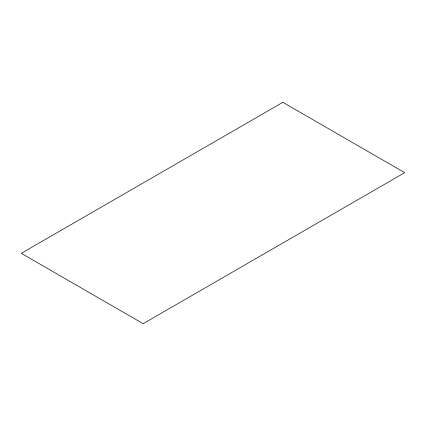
<?xml version="1.0" encoding="UTF-8"?>
<svg xmlns="http://www.w3.org/2000/svg" width="426" height="426" viewBox="0 0 426 426"><rect width="100%" height="100%" fill="white"/><g stroke="black" fill="none" stroke-linecap="round" stroke-linejoin="round"><path stroke-width="0.64" d="M282.843 102.325L21.3 253.326L143.157 323.675L404.7 172.674L282.843 102.325"/></g></svg>
